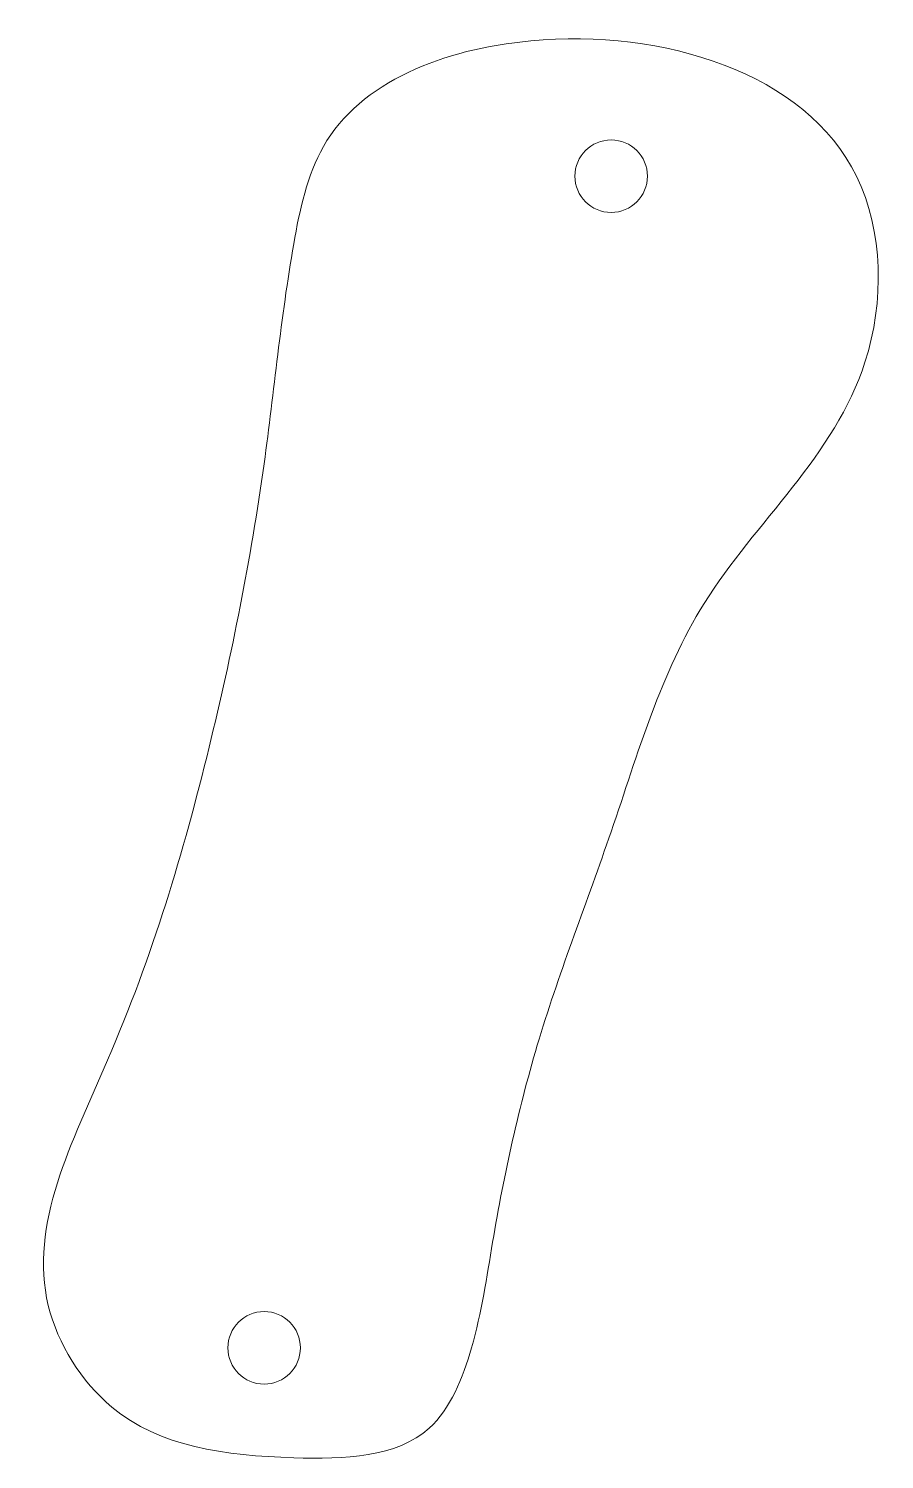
# Model space of a CAD drawing. Header units: inches. Extents: x 17.52 to 19.73, y 2.2 to 5.9.
import ezdxf

# ---------------------------------------------------------------- set-up
doc = ezdxf.new("R2010")
doc.units = ezdxf.units.IN
doc.header["$MEASUREMENT"] = 0

msp = doc.modelspace()

# ---------------------------------------------------------------- linework, layer by layer
at = {"color": 7, "linetype": 'Continuous', "lineweight": 15}
for centre in [(19.0273, 5.5167), (18.1301, 2.486)]:
    msp.add_circle(centre, 0.0938, dxfattribs=at)
msp.add_open_spline([(18.2067, 5.3416), (18.1728, 5.1486), (18.1345, 4.7178), (17.9896, 3.997), (17.7832, 3.3016), (17.4673, 2.7025), (17.7539, 2.2439), (18.152, 2.1907), (18.5624, 2.2057), (18.6821, 2.503), (18.7303, 2.8427), (18.83, 3.2999), (19.0439, 3.8375), (19.2249, 4.4773), (19.7381, 4.9036), (19.7257, 5.7245), (18.9184, 5.9736), (18.2853, 5.7248), (18.2222, 5.4301), (18.2067, 5.3416)], degree=3, knots=[0, 0, 0, 0, 0.062075, 0.14282, 0.234857, 0.305446, 0.33893, 0.391746, 0.4305, 0.455901, 0.486064, 0.544324, 0.605685, 0.674669, 0.755717, 0.807826, 0.906477, 0.971557, 1, 1, 1, 1], dxfattribs=at)

doc.saveas('drawing.dxf')
